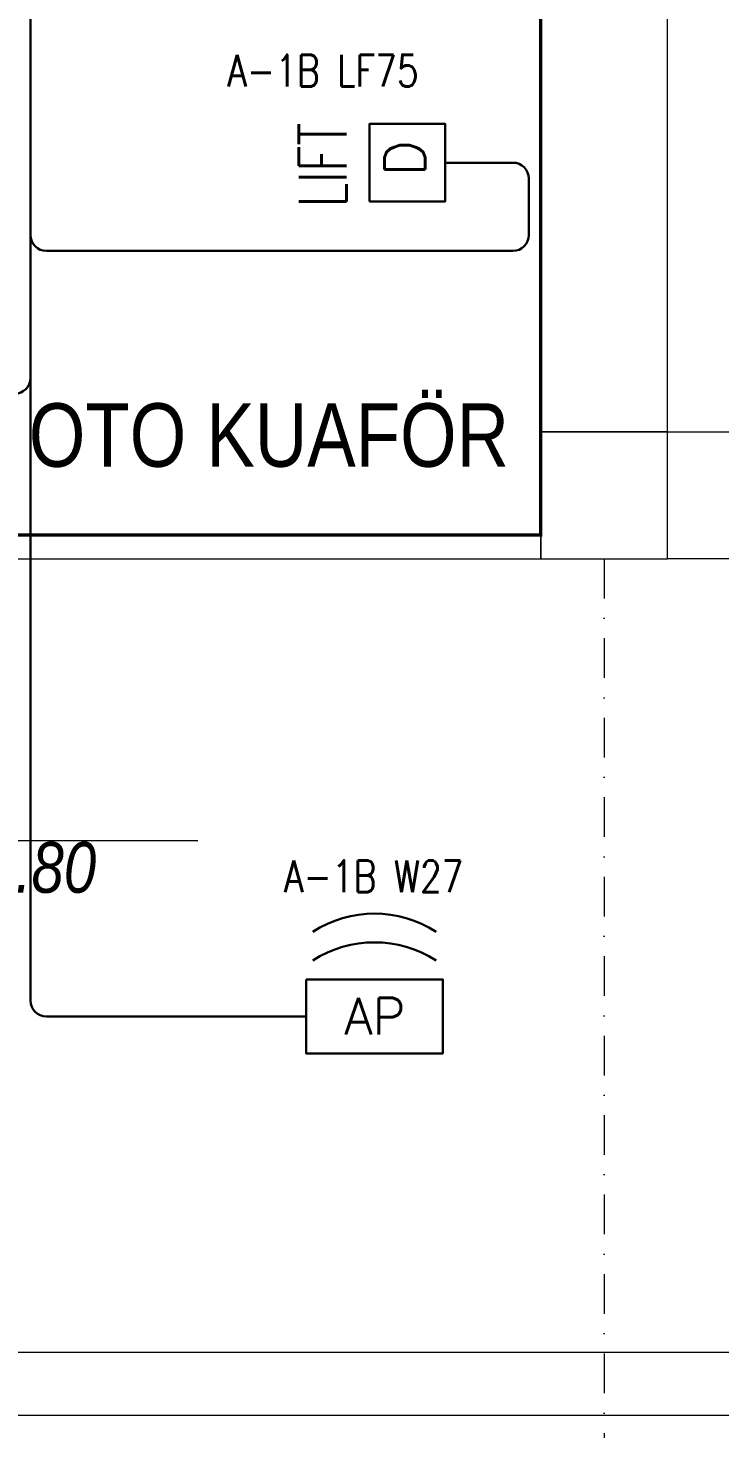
# Model space of a CAD drawing. Header units: metres. Extents: x -13621 to 152406, y -16073 to 22221.
# Drawn here: x 8817 to 9252, y -549 to 335 of the extents above; entities that cross this region are included whole.
import ezdxf
from ezdxf.enums import TextEntityAlignment as Align

# ---------------------------------------------------------------- set-up
doc = ezdxf.new("R2010")
doc.units = ezdxf.units.M
doc.header["$LTSCALE"] = 100
doc.header["$MEASUREMENT"] = 0
doc.linetypes.add('DASHDOT2', pattern=[0.5, 0.25, -0.125, 0, -0.125])
doc.linetypes.add('HIDDEN', pattern=[0.375, 0.25, -0.125])
doc.layers.get('0').update_dxf_attribs({"color": 9, "lineweight": 9})
for name, color, linetype, lineweight in [('00', 9, 'Continuous', 9), ('01', 9, 'Continuous', 9), ('06D', 9, 'Continuous', 9), ('21', 9, 'Continuous', 9), ('24', 9, 'DASHDOT2', 9), ('Data  Tavan', 170, 'Continuous', 30), ('E-ACCESS POINT (KABLOSUZ ERİŞİM İÇİN)', 7, 'Continuous', 30), ('E-DATA LIFT PRIZI', 7, 'Continuous', 30), ('E-YAZI', 7, 'Continuous', 30)]:
    doc.layers.add(name, color=color, linetype=linetype, lineweight=lineweight)
doc.styles.add('Arial', font='arial.ttf', dxfattribs={"height": 2.5})
doc.styles.add('E-YAZI', font='txttw.shx')
doc.styles.add('MuuM_TEXT-ITALIC', font='ARIALNI.TTF')
doc.styles.add('MuuM_TEXT-STANDART', font='ARIALN.TTF')

# ---------------------------------------------------------------- blocks, each defined once
blk = doc.blocks.new('p-akslar_yeni')
at = {"layer": '24'}
blk.add_lwpolyline([(15594.99999571245, -8575), (15594.99999571245, -11897.17848080862)], dxfattribs=at)
blk = doc.blocks.new('E-DATA LIFT PRIZI')
at = {"layer": 'E-DATA LIFT PRIZI', "color": 2}
blk.add_line((0, 0), (1.873122528195381e-05, 41.9879442860838), dxfattribs=at)
blk.add_lwpolyline([(-24.57600248570088, 89.55658674269216), (24.57599752407987, 89.55660866311518), (24.57601872913074, 41.98795524629531), (-24.57598126668017, 41.98793332587229)], close=True, dxfattribs=at)
at = {"layer": 'E-DATA LIFT PRIZI', "color": 2, "style": 'E-YAZI', "width": 0.7}
blk.add_text('LIFT', height=30, dxfattribs=at).set_placement((-28.0161005743139, 104.2090469614632))
at = {"layer": 'E-DATA LIFT PRIZI', "color": 2, "style": 'E-YAZI'}
blk.add_text('D', height=25.6, dxfattribs=at).set_placement((-8.794766582432203, 54.59082046785625))
blk = doc.blocks.new('*U215')
at = {"layer": 'E-ACCESS POINT (KABLOSUZ ERİŞİM İÇİN)', "color": 4}
blk.add_lwpolyline([(-2.394501846143975, 3.236622724652988), (2.394501846143975, 3.236622724652988), (2.394501846143975, 0.6473245449305977), (-2.394501846143975, 0.6473245449305977)], close=True, dxfattribs=at)
at = {"layer": 'E-ACCESS POINT (KABLOSUZ ERİŞİM İÇİN)', "color": 3}
for centre in [(0, 1.555025250971084), (0, 0.5492710594844539)]:
    blk.add_arc(centre, 3.988130289354425, 57.1828007768804, 122.8171992231196, dxfattribs=at)
at = {"layer": 'E-ACCESS POINT (KABLOSUZ ERİŞİM İÇİN)', "color": 3, "style": 'E-YAZI'}
blk.add_text('AP', height=1.28, dxfattribs=at).set_placement((-1.054237640788778, 1.310503579647047))
blk = doc.blocks.new('2.bod.sitatik')
at = {"layer": '01'}
blk.add_lwpolyline([(9139.999991424873, -8630.000000000313), (9219.999991424873, -8630.000000000313), (9219.999991424873, -8550.000000000313), (9139.999991424873, -8550.000000000313)], close=True, dxfattribs=at)
blk = doc.blocks.new('P-KURANGLEZ')
at = {"layer": '01'}
blk.add_lwpolyline([(7524.999995712437, -499.9999956940335), (12384.99999571248, -499.9999999999964), (12384.99999571248, -5.000000009969995), (12384.99999571248, -4.3059658603e-06), (12424.99999571248, -4.3059658603e-06), (12424.99999571248, -539.9999999999964), (7524.999995712437, -539.9999956940337)], close=True, dxfattribs=at)
blk = doc.blocks.new('0_elevationtarget-p-bk')
h = blk.add_hatch(color=250)
h.paths.add_polyline_path([(1.875, 0, 0.4142135623730951), (0, 1.875), (0, 0)])
h.paths.add_polyline_path([(0, 1e-16), (-1.875, 0, 0.4142135623730951), (0, -1.875)])
blk.add_line((0, -2.625), (0, 2.625))
blk.add_lwpolyline([(12.45343050744122, 0), (-3, 0)])
blk.add_circle((0, 0), 1.875)
at = {"style": 'Arial'}
blk.add_attdef('BITMISKOT', text='', height=2, dxfattribs=at).set_placement((4.5, 0), align=Align.BOTTOM_LEFT)
at = {"style": 'MuuM_TEXT-ITALIC'}
blk.add_attdef('FINISHINGFLOORLEVEL', text='', height=2, dxfattribs=at).set_placement((4.5, -0.592087312414734), align=Align.TOP_LEFT)
blk = doc.blocks.new('p-işyeri')
at = {"color": 0, "const_width": 2}
blk.add_lwpolyline([(200, 0), (200, 700), (-200, 700), (-200, 0)], close=True, dxfattribs=at)
blk = doc.blocks.new('2.bod.Mimari')
at = {"layer": '00'}
for points in [[(9219.999995711232, -8550), (9219.999995712426, -7830.000004305977), (9139.999995712426, -7830.000004305977), (9139.999995711225, -8550)], [(8699.999995712426, -8630.000004305984), (9139.999995712426, -8630.00000430597), (9139.999995712426, -8615.00000430597), (8699.999995712426, -8615.000004305984)]]:
    blk.add_lwpolyline(points, close=True, dxfattribs=at)
blk.add_lwpolyline([(9219.999995712426, -8550.00000430597), (9839.999995712426, -8550.00000430597), (9839.999995712426, -8630.00000430597), (9219.999995712426, -8630.00000430597), (9219.999995711232, -8550.00000430597)], dxfattribs=at)
at = {"layer": '01'}
blk.add_blockref('P-KURANGLEZ', (-1.936906718670037e-11, -8630.00000430597), dxfattribs=at)
at = {"layer": '06D', "color": 89, "linetype": 'HIDDEN', "true_color": 0x2e4d23, "rotation": 90}
blk.add_blockref('p-işyeri', (9139.99999999878, -8415.000012917888), dxfattribs=at)
at = {"layer": '21'}
ref = blk.add_blockref('0_elevationtarget-p-bk', (8724.43481166674, -8807.684448318469), dxfattribs=dict(at, xscale=16, yscale=16, zscale=16))
ref.add_attrib('FINISHINGFLOORLEVEL', '-14.80', dxfattribs={"layer": '0', "height": 32, "style": 'MuuM_TEXT-ITALIC'}).set_placement((8755.641306683794, -8808.505048920153), align=Align.TOP_LEFT)
at = {"layer": '21', "style": 'MuuM_TEXT-STANDART'}
blk.add_text('OTO KUAFÖR', height=40, dxfattribs=at).set_placement((8817.081361525868, -8583.961657263353), align=Align.BOTTOM_LEFT)

msp = doc.modelspace()

# ---------------------------------------------------------------- linework, layer by layer
at = {"layer": 'Data  Tavan'}
for p, q in [((8818.138335745789, 1002.536223613861), (8818.138335745789, -278.470539861999)), ((9121.639995712314, 249.727902381157), (9122.509488910211, 249.727902381157)), ((9132.509488910211, 239.727902381157), (9132.509488910211, 204.1030049177643)), ((9122.509488910211, 194.1030049177643), (8828.138335745789, 194.1030049177643)), ((8992.046629246244, -288.470539861999), (8828.138335745789, -288.470539861999))]:
    msp.add_line(p, q, dxfattribs=at)
for centre, start, end in [((9122.509488910211, 239.727902381157), 0, 90), ((8828.138335745789, 204.1030049177643), 180, 270), ((9122.509488910211, 204.1030049177643), 270, 0), ((8808.138335745789, 114.1002449066436), 270, 0), ((8828.138335745789, -278.470539861999), 180, 270)]:
    msp.add_arc(centre, 10, start, end, dxfattribs=at)

# ---------------------------------------------------------------- block references
for name in ['2.bod.sitatik', '2.bod.Mimari']:
    msp.add_blockref(name, (2.91038304567337e-11, 8630.00000430597))
at = {"layer": '24'}
msp.add_blockref('p-akslar_yeni', (-6414.999999999971, 8574.999999999998), dxfattribs=at)
at = {"layer": 'E-ACCESS POINT (KABLOSUZ ERİŞİM İÇİN)', "xscale": 18, "yscale": 18, "zscale": 18}
msp.add_blockref('*U215', (9035.147662476837, -323.4260652882513), dxfattribs=at)
at = {"layer": 'E-DATA LIFT PRIZI', "color": 1, "rotation": 89.99999999999999}
msp.add_blockref('E-DATA LIFT PRIZI', (9121.639995712314, 249.727902381157), dxfattribs=at)

# ---------------------------------------------------------------- texts
at = {"layer": 'E-YAZI', "color": 6, "style": 'E-YAZI', "width": 0.8}
for s, p in [('A-1B LF75', (8942.334254044115, 297.7272775336751)), ('A-1B W27', (8978.119859271843, -210.0696984239876))]:
    msp.add_text(s, height=20, dxfattribs=at).set_placement(p)

doc.saveas('drawing.dxf')
